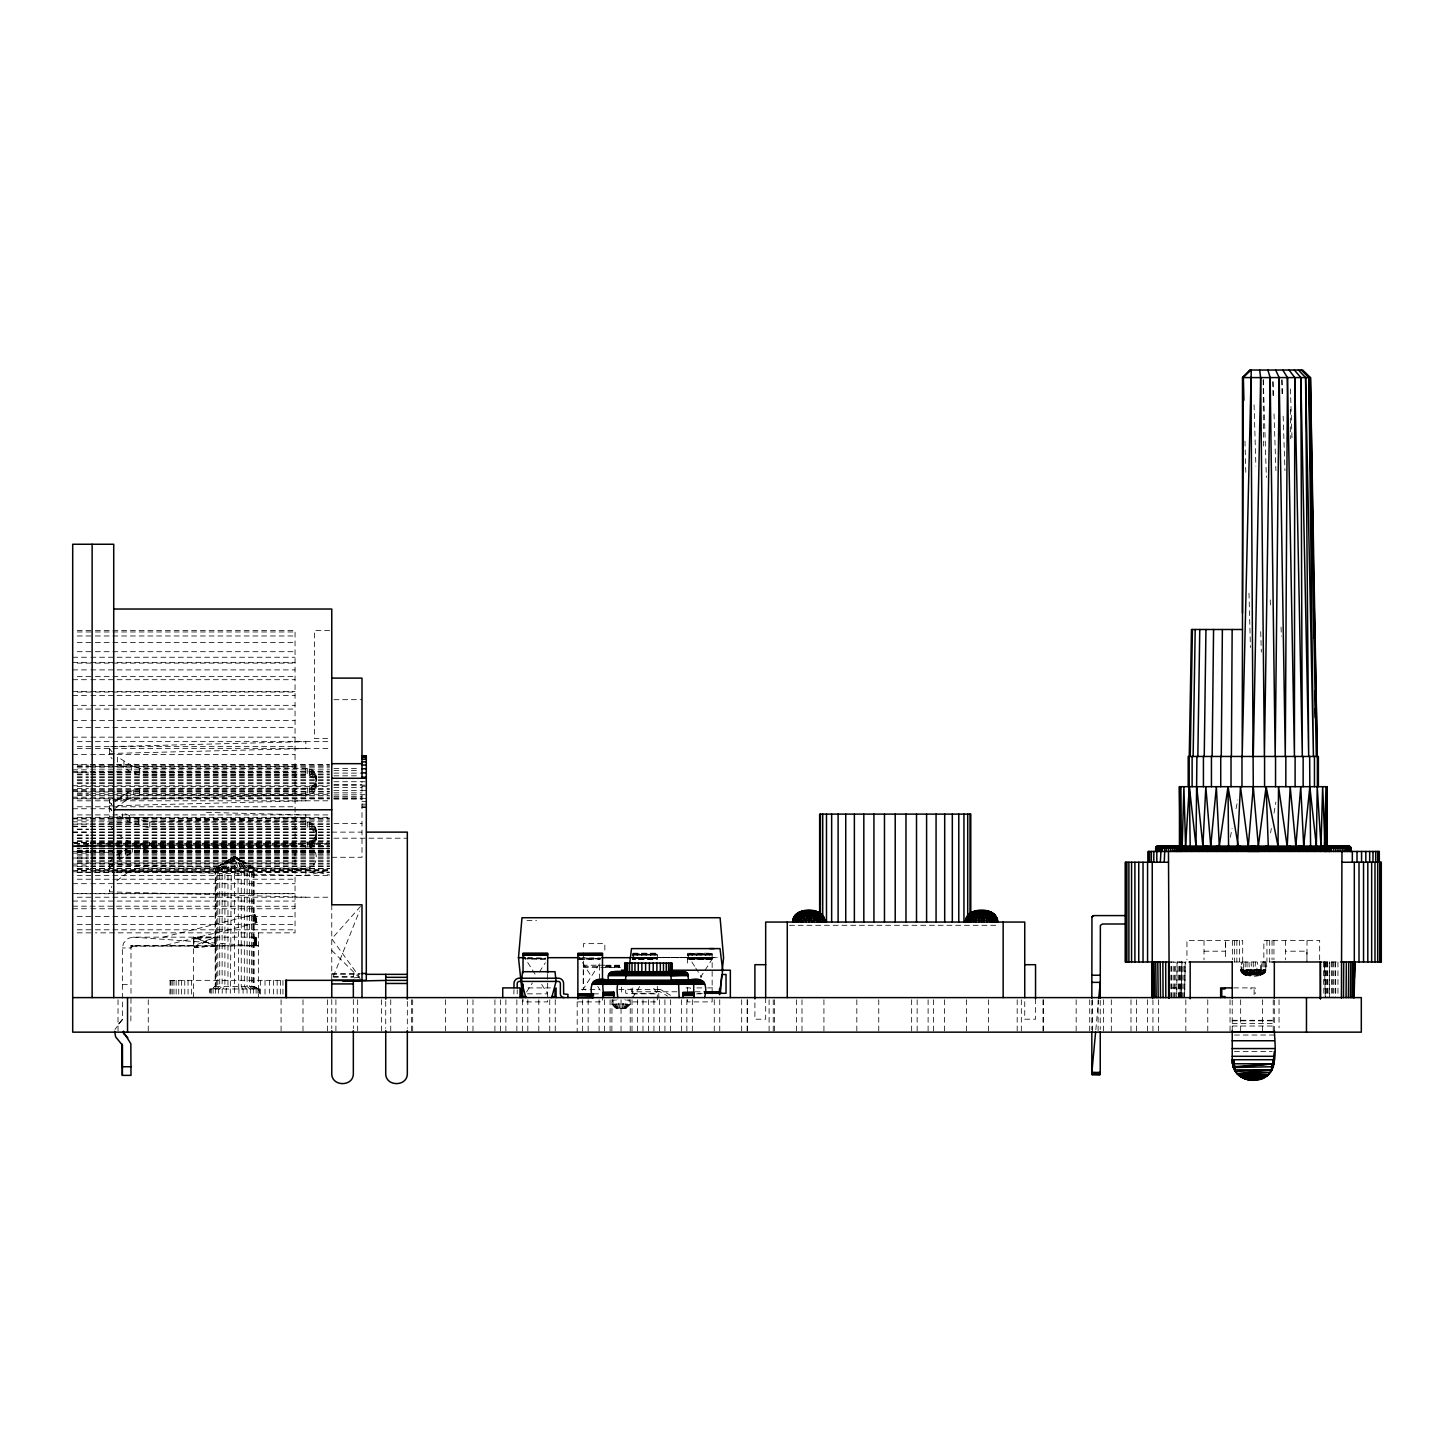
<?xml version="1.0" encoding="UTF-8"?>
<svg xmlns="http://www.w3.org/2000/svg" width="1454" height="1454" viewBox="0 0 1454 1454"><rect width="100%" height="100%" fill="white"/><g stroke="black" fill="none" stroke-linecap="round" stroke-linejoin="round"><path stroke-width="0.75" stroke-dasharray="5 3.75" d="M613.097 999.77L613.097 1004.078L616.841 1008.404M1170.852 997.608L1170.961 961.985M1171.433 997.608L1171.542 961.985M130.987 993.3L130.987 945.791L193.6 945.791L193.6 937.158L215.61 937.158L215.61 945.791L194.382 947.626L193.6 937.158L215.61 945.791L215.392 937.158L193.636 939.03L193.6 997.608M1173.014 997.608L1173.233 961.985M1174.16 997.608L1174.378 961.985M1265.871 961.985C1271.269 977.561 1250.949 978.905 1241.952 973.017L1241.462 961.985M1307.037 940.393L1306.928 961.985L1306.928 951.189L1285.445 951.189M1265.671 961.985L1264.962 972.235C1257.801 976.797 1246.841 975.398 1240.88 969.545L1241.607 972.235L1246.205 974.943L1241.425 972.235C1252.312 979.142 1239.989 973.889 1240.698 969.545L1265.871 969.545L1264.435 973.017L1260.364 974.943L1261.4 974.852L1264.435 972.235L1261.363 969.545L1247.059 974.852L1259.582 969.545L1263.926 973.017L1260.473 974.943L1265.144 972.235L1241.425 972.235L1240.698 961.985M1175.05 997.608L1175.359 961.985M1177.031 961.985L1176.722 997.608L1177.286 961.985M1179.03 997.608L1179.43 961.985M1178.467 997.608L1178.958 961.985M1181.03 997.608L1181.52 961.985M1179.757 997.608L1180.303 961.985M1180.703 997.608L1181.302 961.985M1182.665 997.608L1183.192 961.985M1183.847 997.608L1184.447 961.985M1181.902 961.985L1181.284 997.608L1182.102 961.985M1185.192 961.985L1184.592 997.608L1185.446 961.985M254.05 945.791L255.122 937.158L255.431 945.791L255.704 937.158L256.177 945.791L256.195 937.158L256.177 945.791L255.431 937.158L254.777 945.791L254.777 937.158L255.431 945.791L256.068 937.158L255.904 945.791L256.195 937.158L133.15 937.158L128.243 938.339L123.535 943.064L122.354 947.953L122.354 1019.199L114.975 1029.505M215.61 937.158L215.392 945.791L194.382 947.626L194.236 945.791L214.465 937.212L215.61 945.791M133.15 937.158L254.414 945.791L254.05 937.158L255.122 945.791L255.431 937.158M254.777 945.791L255.122 937.158M1245.187 961.985L1245.187 969.545L1242.134 972.235C1246.369 978.796 1248.186 970.091 1255.474 969.545L1262.508 973.671L1260.036 974.943L1263.78 973.671L1265.671 969.545C1259.582 975.616 1248.132 976.906 1241.207 971.399L1240.88 969.545M130.86 1020.89L130.987 997.608M1095.825 1029.777L1098.552 1000.425M122.554 818.856L122.554 812.786L138.421 819.238L149.817 822.019L305.849 822.019C319.644 821.074 319.644 843.156 305.849 842.229L305.849 848.3C319.644 849.227 319.644 827.144 305.849 828.089L149.817 828.089L129.697 822.255L116.211 814.713M114.939 808.515L127.17 799.446L139.729 795.065L305.849 795.065C319.607 796.101 319.607 774.237 305.849 775.273L139.729 775.273L131.351 772.238L117.538 763.895L117.538 757.007L131.351 765.367L139.729 768.384L305.849 768.384C319.607 767.348 319.607 789.213 305.849 788.177L139.729 788.177L127.17 792.557L114.939 801.627M1260.036 974.943C1262.526 973.126 1252.839 970.872 1251.094 969.545L1244.061 973.671L1246.532 974.943M1270.578 832.869L1271.341 828.471M1273.995 813.077L1275.885 802.081M621.894 1008.404L622.639 999.77M1262.926 961.985L1262.926 969.545C1256.747 972.199 1247.387 978.506 1241.607 972.235L1243.643 969.545L1243.643 961.985M1230.32 837.268L1232.083 828.471M1236.045 808.678L1237.808 799.882M122.118 1020.181L122.354 1019.199M258.358 988.974L254.05 986.375L254.05 868.074L234.621 856.406L231.241 868.074L230.495 988.974M1243.552 974.216L1244.188 972.235L1248.986 969.545C1258.001 975.579 1268.76 977.561 1265.107 961.985M622.712 1008.404L624.184 999.77M1241.607 972.235L1242.388 961.985M333.166 976.888L353.34 976.943L331.766 976.943L333.166 976.888L359.483 911.04M305.849 897.227L109.395 891.829L111.776 886.449M513.88 994.1L513.971 989.629M623.475 1008.404L625.638 1004.078L625.638 999.77M133.15 945.791L130.987 947.953L122.354 947.953M121.936 1020.472L117.774 1024.67M257.994 988.974L253.741 986.375L253.741 868.074L234.621 856.406L227.969 868.074L227.969 986.375L226.497 988.974M526.548 991.991L532.4 982.868M539.434 971.926L545.305 962.802M582.545 990.174L600.138 962.802M624.166 1008.404L626.947 1004.078L626.947 999.77M639.724 986.521L632.708 997.48L632.708 986.303M700.428 977.397L703.936 971.926M705.117 970.091L712.151 959.149L687.542 958.804L712.151 958.495L687.542 958.222L712.151 957.968L687.542 957.786L717.858 957.604M624.766 1008.404L628.073 1004.078L628.073 999.77M256.922 988.974L252.869 986.375L252.869 868.074L234.621 856.406L224.897 868.074L224.897 986.375L222.735 988.974M625.256 1008.404L628.982 1004.078L628.982 999.77M113.866 857.369L109.395 862.44L109.395 870.528L305.849 875.581L329.604 870.019M109.395 868.511L113.866 863.44M360.537 906.405L331.766 938.775L359.52 976.943M625.602 1008.404L629.673 1004.078L629.673 999.77M625.892 1008.404L630.218 1004.078L611.861 1004.078L616.187 1008.404L625.892 1008.404L630.073 1004.078M255.177 988.974L251.433 986.375L251.433 868.074L234.621 856.406L222.117 868.074L222.117 986.375L219.354 988.974M1244.061 973.671L1247.059 974.943L1244.606 973.017L1243.643 969.545C1246.678 973.998 1273.231 978.36 1257.583 969.545L1249.404 973.017L1242.388 969.545L1244.061 973.671L1250.822 974.943L1258.946 973.017L1265.107 969.545L1265.598 970.49C1259.055 976.361 1247.496 976.361 1240.971 970.49L1241.462 969.545C1250.276 976.506 1264.598 978.324 1259.582 961.985M1264.18 961.985L1264.18 969.545L1265.362 971.399L1264.435 972.235L1257.801 974.616L1245.187 969.545L1246.005 973.017L1248.659 974.943M116.756 880.833L127.552 872.636L139.729 868.074L305.849 868.074C319.753 868.692 319.753 845.883 305.849 846.482L139.729 846.482L125.044 839.74L116.538 833.015M116.502 855.17L132.314 846.264L149.817 842.229L149.817 848.3L132.314 852.335L116.502 861.241M252.796 988.974L249.488 986.375L249.488 868.074L234.621 856.406L219.736 868.074L219.736 986.375L216.428 988.974M249.87 988.974L247.107 986.375L247.107 868.074L234.621 856.406L217.791 868.074L217.791 986.375L214.047 988.974M246.489 988.974L244.327 986.375L244.327 868.074L234.621 856.406L216.355 868.074L216.355 986.375L212.302 988.974M242.727 988.974L241.255 986.375L241.255 868.074L234.621 856.406L215.483 868.074L215.483 986.375L211.23 988.974L211.284 993.3M238.729 988.974L237.983 868.074L234.621 856.406L215.174 868.074L215.174 986.375L210.866 988.974M194.382 947.626L214.465 937.212L215.392 945.791L193.6 937.158M1254.529 974.943L1255.474 961.985M581.309 989.647L585.326 989.211L585.326 991.374M116.593 872.564L127.552 872.636L133.459 869.91M1248.986 961.985L1249.404 973.017L1246.242 974.852L1247.768 974.943M1257.801 974.616L1261.436 973.671L1262.926 969.545L1264.962 972.235M1249.404 973.017L1256.365 974.616L1257.583 961.985M163.375 937.158L253.796 914.675L255.886 923.054L254.123 914.602L255.177 923.235L253.087 914.857L255.177 914.348L257.267 922.727L163.375 945.791M1257.892 974.943L1262.508 973.671L1264.18 969.545L1250.495 974.852L1243.261 973.671M354.249 977.851L358.738 977.361M1263.944 973.671L1242.643 973.017L1246.987 969.545L1260.309 974.852L1258.782 974.943M193.636 939.03L197.453 938.684M1259.509 974.943L1261.836 974.216L1253.275 969.545L1244.715 974.216L1247.059 974.852M1255.747 974.943L1257.346 974.852M1256.874 974.943C1263.253 975.107 1261.054 965.492 1261.363 961.985M305.849 817.348L109.395 822.746L109.395 824.909L112.794 829.125M109.395 753.499L305.849 748.537L305.849 741.649L109.395 746.611L109.395 755.48L112.067 758.697M305.849 821.801L109.395 816.839L109.395 799.791L305.849 794.738M635.053 958.858L632.708 955.169L657.317 954.824L632.708 954.496L657.317 954.169L634.944 953.715M694.558 966.219L687.542 955.169L712.151 954.824L687.542 954.496L712.151 954.169L687.542 953.66L712.151 953.66M577.874 959.495L600.248 958.804M712.151 959.149L687.542 959.495L712.151 959.495M523.04 958.804L545.414 958.531L523.04 957.786M577.874 958.804L600.248 958.531L577.874 957.786M331.766 973.598L360.338 973.526M77.207 846.083L88.476 845.974M90.73 845.955L329.513 843.665L90.73 843.647M88.476 848.373L77.207 848.5L88.476 848.5M90.73 848.354L329.513 846.41L90.73 846.392M77.207 872.218L93.02 872.127M95.273 872.109L329.513 870.673L90.73 870.655L329.513 872.218L127.552 872.636M77.207 852.171L88.476 852.153M90.73 852.135L329.513 851.444L90.73 851.372M131.878 946.209L258.358 945.791L130.987 945.791L131.405 946.681M77.244 630.6L93.129 630.6M95.382 630.6L295.053 630.6L295.053 932.85L95.346 932.85M329.604 630.6L314.482 630.6L314.482 738.541L329.604 738.541M77.244 631.963L93.129 631.963M95.382 631.963L295.053 631.963M77.244 635.98L93.129 635.98M95.382 635.98L295.053 635.98M77.244 642.595L93.129 642.595M95.382 642.595L295.053 642.595M77.244 651.701L93.129 651.701M95.382 651.701L295.053 651.701M72.7 657.244L88.585 657.244M90.857 657.244L295.053 657.244M72.7 662.352L88.585 662.352M90.857 662.352L295.053 662.352M77.244 663.115L93.129 663.115M95.382 663.115L295.053 663.115M72.7 669.894L88.585 669.894M90.857 669.894L295.053 669.894M77.244 676.637L93.129 676.637M95.382 676.637L295.053 676.637M72.7 679.709L88.585 679.709M90.857 679.709L295.053 679.709M72.7 691.613L88.585 691.613M90.857 691.613L295.053 691.613M77.244 692.049L93.129 692.049M95.382 692.049L295.053 692.049M72.7 695.375L88.585 695.375M90.857 695.375L295.053 695.375M333.911 699.683L361.991 699.683M72.7 705.335L88.585 705.335M90.857 705.335L295.053 705.335M77.244 709.061L93.129 709.061M95.382 709.061L295.053 709.061M72.7 720.621L88.585 720.621M90.857 720.621L295.053 720.621M77.244 727.363L93.129 727.363M95.382 727.363L295.053 727.363M72.7 737.16L88.585 737.16M90.857 737.16L295.053 737.16M77.226 741.649L93.074 741.649M95.328 741.649L329.604 741.649M77.244 746.647L93.129 746.647M95.382 746.647L295.053 746.647M77.226 748.537L93.074 748.537M95.328 748.537L329.604 748.537M72.7 754.59L88.585 754.59M90.857 754.59L295.053 754.59M72.7 764.568L329.495 764.568M77.207 765.167L88.476 765.167M90.73 765.167L329.513 765.167M77.207 766.276L88.476 766.276M90.73 766.276L329.513 766.276M77.244 766.531L93.129 766.531M95.382 766.531L295.053 766.531M77.207 767.839L88.476 767.839M90.73 767.839L329.513 767.839M333.911 768.494L359.829 768.494M72.7 769.838L88.476 769.838M90.73 769.838L329.513 769.838M333.911 770.62L359.829 770.62M72.7 771.456L329.495 771.456M77.207 772.201L88.476 772.201M90.73 772.201L329.513 772.201M72.7 772.583L88.585 772.583M90.857 772.583L295.053 772.583M333.911 773.092L361.991 773.092M77.207 774.019L88.476 774.019M90.73 774.019L329.513 774.019M77.207 774.837L88.476 774.837M90.73 774.837L329.513 774.837M333.911 775.818L359.829 775.818M77.207 776.818L88.476 776.818M90.73 776.818L329.513 776.818M77.207 777.69L88.476 777.69M90.73 777.69L329.513 777.69M77.207 779.762L88.476 779.762M90.73 779.762L329.513 779.762M77.207 780.671L88.476 780.671M90.73 780.671L329.513 780.671M333.911 781.725L366.299 781.725M77.207 782.779L88.476 782.779M90.73 782.779L329.513 782.779M77.207 783.688L88.476 783.688M90.73 783.688L329.513 783.688M333.911 784.724L361.991 784.724M333.911 785.178L366.299 785.178M72.7 785.76L88.476 785.76M90.73 785.76L329.513 785.76M361.991 786.232L366.299 786.232M77.207 786.632L329.513 786.632M333.911 787.632L361.991 787.632M77.207 788.613L88.476 788.613M90.73 788.613L329.513 788.613M72.7 789.431L88.476 789.431M90.73 789.431L329.513 789.431M333.911 790.358L361.991 790.358M361.991 790.594L366.299 790.594M72.7 790.758L88.585 790.758M90.857 790.758L295.053 790.758M72.7 791.267L88.476 791.267M90.73 791.267L329.513 791.267M77.171 791.994L92.783 791.994M95.019 791.994L115.102 791.994M117.338 791.994L329.495 791.994M333.911 792.83L361.991 792.83M77.207 793.611L88.476 793.611M90.73 793.611L329.513 793.611M77.226 794.738L93.074 794.738M95.328 794.738L331.766 794.738M333.911 794.956L366.299 794.684M77.207 795.611L88.476 795.611M90.73 795.611L329.513 795.611M333.911 796.683L361.991 796.683M72.7 797.174L88.476 797.174M90.73 797.174L329.513 797.174M333.911 797.955L361.991 797.955M72.7 798.282L88.476 798.282M90.73 798.282L329.513 798.282M361.991 798.373L366.299 798.373M77.171 798.882L92.783 798.882M95.019 798.882L115.102 798.882M117.338 798.882L329.495 798.882M333.911 798.737L361.991 798.737M333.911 798.991L361.991 798.991M77.226 800.809L93.074 800.809M95.328 800.809L331.766 800.809M361.991 801.572L366.299 801.572M361.991 804.153L366.299 804.153M361.991 806.061L366.299 806.061M77.244 806.788L93.129 806.788M95.382 806.788L295.053 806.788M361.991 807.243L366.299 807.243M361.991 807.624L366.299 807.624M72.7 808.751L88.585 808.751M90.857 808.751L111.267 808.751M77.226 814.912L93.074 814.912M95.328 814.912L331.766 814.912M77.226 817.348L93.074 817.348M95.328 817.348L329.604 817.348M72.7 818.111L329.495 818.111M72.7 818.875L88.476 818.875M90.73 818.875L329.513 818.875M77.207 820.111L88.476 820.111M90.73 820.111L329.513 820.111M72.7 821.819L329.604 821.801M333.911 823.546L361.991 823.546M77.207 823.927L88.476 823.927M90.73 823.927L329.513 823.927M72.7 824.182L329.495 824.182M72.7 826.199L329.513 826.363M72.7 826.672L88.476 826.672M90.73 826.672L329.513 826.672M77.207 829.089L88.476 829.089M90.73 829.089L329.513 829.089M77.207 829.416L88.476 829.416M90.73 829.416L329.513 829.416M72.7 831.979L88.476 831.979M90.73 831.979L329.513 831.979M331.766 832.124L361.991 832.124M72.7 832.324L88.476 832.324M90.73 832.324L329.513 832.324M77.207 834.978L88.476 834.978M90.73 834.978L329.513 834.978M77.207 835.323L88.476 835.323M90.73 835.323L329.513 835.323M77.207 837.977L88.476 837.977M90.73 837.977L329.513 837.977M333.911 838.195L407.32 838.195M77.207 838.322L88.476 838.322M90.73 838.322L329.513 838.322M77.207 840.903L88.476 840.903M90.73 840.903L329.513 840.903M77.207 841.23L88.476 841.23M90.73 841.23L329.513 841.23M72.7 842.32L329.495 842.32M72.7 842.738L88.585 842.738M90.857 842.738L295.053 842.738M88.476 843.647L72.7 843.647L88.476 843.793M77.244 845.265L93.129 845.265M95.382 845.265L295.053 845.265M72.7 845.828L88.476 845.828M90.73 845.828L329.513 845.828M72.7 846.392L88.476 846.192L72.7 846.192M77.207 848.064L88.476 848.064M90.73 848.064L329.513 848.064M90.73 846.355L329.513 848.663L90.73 848.645L329.513 848.5M77.207 850.19L88.476 850.19M90.73 850.19L329.513 850.19M77.207 850.517L88.476 850.517M90.73 850.517L329.513 850.517M72.7 851.444L88.476 851.372M116.865 852.298L329.495 852.189L90.73 851.499M72.7 853.153L88.476 853.153M90.73 853.153L329.513 853.153M77.207 854.28L88.476 854.28M90.73 854.28L329.513 854.28M77.207 855.897L88.476 855.897M90.73 855.897L329.513 855.897M77.207 857.278L88.476 857.278M90.73 857.278L329.513 857.278M331.766 857.278L361.991 857.278L361.991 781.725M72.7 858.042L88.585 858.042M90.857 858.042L295.053 858.042M77.207 858.678L88.476 858.678M90.73 858.678L329.513 858.678M77.207 860.277L88.476 860.277M90.73 860.277L329.513 860.277M77.207 861.422L88.476 861.422M90.73 861.422L329.513 861.422M77.244 862.967L93.129 862.967M95.382 862.967L295.053 862.967M77.207 863.185L88.476 863.185M90.73 863.185L329.513 863.185M72.7 864.058L88.476 864.058M90.73 864.058L329.513 864.058M72.7 865.93L88.476 865.93M90.73 865.93L329.513 865.93M77.207 866.511L88.476 866.511M90.73 866.511L329.513 866.511M77.207 868.383L88.476 868.383M90.73 868.383L329.513 868.383M77.207 868.747L88.476 868.747M90.73 868.747L329.513 868.747M77.226 869.51L93.074 869.51M95.328 869.51L329.604 869.51M72.7 870.51L88.476 870.655L77.207 870.546M72.7 871.782L88.585 871.782M90.857 871.782L295.053 871.782M77.226 875.581L93.074 875.581M95.328 875.581L329.604 875.581M77.244 879.216L93.129 879.216M95.382 879.216L295.053 879.216M72.7 883.687L88.585 883.687M90.857 883.687L295.053 883.687M72.7 893.501L88.585 893.501M90.857 893.501L295.053 893.501M77.244 893.737L93.129 893.737M95.382 893.737L295.053 893.737M77.226 897.227L93.074 897.227M95.328 897.227L329.604 897.227M72.7 901.062L88.585 901.062M90.857 901.062L295.053 901.062M72.7 906.187L295.053 906.26M72.7 908.768L88.585 908.768M90.857 908.768L295.053 908.768M77.244 916.547L93.129 916.547M95.382 916.547L295.053 916.547M526.948 920.473L536.544 920.473M77.244 924.435L93.129 924.435M95.382 924.435L295.053 924.435M789.431 925.289L998.843 925.289M77.244 929.797L93.129 929.797M95.382 929.797L295.053 929.797M77.226 932.85L93.074 932.85M1204.021 951.189L1225.686 951.189L1225.613 940.393L1225.613 959.822M632.708 953.66L657.317 953.66M632.708 954.496L657.317 954.496M687.542 954.496L712.151 954.496M632.708 955.169L657.317 955.169M687.542 955.169L712.151 955.169M632.708 957.968L657.317 957.968L632.708 958.222L657.317 958.495L632.708 959.495L657.317 959.495L657.317 953.206L632.708 953.206L632.708 959.495L657.317 958.804L632.708 958.495L657.317 957.641L632.708 957.532L712.151 957.532L687.542 957.532M632.708 957.641L716.822 957.677L633.453 957.604M527.511 957.968L545.414 957.968M580.11 957.968L600.248 957.968M687.542 957.968L712.151 957.968M527.511 958.804L545.414 958.804M687.542 958.804L712.151 958.804M545.414 959.495L527.511 958.877M580.11 959.495L600.248 959.495M1168.616 961.985L1186.191 961.985M1234.155 961.985L1272.05 961.985M1322.577 961.985L1340.879 961.985M604.846 965.22L583.272 965.22L583.272 989.52L599.448 989.52M605.936 965.256L621.04 965.22M605.936 965.783L621.04 965.547M605.936 966.074L621.04 966.074M583.472 966.31L600.575 966.31M605.936 966.419L621.04 966.419M605.936 966.783L621.04 966.783M605.936 967.183L618.877 967.183M583.272 967.383L620.404 967.383M1240.771 970.49L1265.78 970.49M1241.025 971.399L1265.543 971.399M1241.952 973.017L1264.598 973.017M1243.388 974.216L1263.162 974.216M1244.242 974.616L1262.308 974.616M169.845 980.341L283.13 980.341M583.272 983.576L583.472 952.697M122.354 984.649L130.987 984.649M215.174 986.375L254.05 986.375M528.002 987.902L551.738 987.902M686.015 987.902L690.341 987.902L690.341 988.974M696.811 987.902L705.444 987.902M707.607 987.902L716.24 987.902M1171.542 987.902L1180.175 987.902L1180.175 994.372M1233.61 987.902L1255.202 987.902L1255.202 993.718M618.877 989.52L658.826 989.52L658.826 997.608M676.892 991.773L631.509 991.773L630.981 987.466M695.048 991.773L701.864 991.773M653.791 993.3L625.729 993.3L625.729 987.03M697.956 993.3L702.282 993.3M527.511 993.845L547.649 993.845L540.615 982.795M593.523 993.845L600.248 993.845M632.708 993.845L657.317 993.845L652.628 986.484M696.484 993.845L700.955 993.845M577.874 1001.897L602.483 1001.897L602.483 997.644M1232.229 1020.29L1274.322 1020.29M1232.229 1020.835L1274.322 1020.835M1232.229 1023.416L1274.322 1023.416M1232.229 1026.015L1274.322 1026.015M1234.446 1035.03L1274.322 1035.03M1234.446 1051.424L1272.123 1051.424M90.73 848.518L329.513 848.682M331.766 974.271L359.829 974.325M77.117 846.137L92.565 846.173M94.783 846.173L114.648 846.228M116.865 846.228L132.314 846.264L132.314 852.335M77.207 851.462L88.476 851.481M77.117 852.208L92.565 852.244M94.783 852.244L114.648 852.298M77.08 872.273L92.456 872.382M94.637 872.4L114.393 872.545M90.73 843.811L329.513 846.101M206.504 812.404L305.849 814.912L305.849 828.089M109.395 864.458L305.849 869.51L329.604 875.072M130.987 945.791L132.478 945.9M1249.695 974.943L1247.15 971.399L1246.987 961.985M1250.822 974.943L1249.64 973.671M1252.039 974.943L1251.094 961.985M670.567 995.299L660.389 989.465L656.772 989.211L656.772 991.374L659.571 991.464L667.531 996.045M331.766 950.407L361.991 980.341M612.007 1004.078L616.26 1008.404M616.478 1008.404L612.425 1004.078L612.425 999.77M109.395 801.808L111.794 804.662L109.395 799.791M109.395 807.879L111.794 810.732L109.395 805.861L305.849 800.809L305.849 788.177M109.395 748.592L112.067 751.809M617.314 1008.404L614.006 1004.078L614.006 999.77M617.914 1008.404L615.151 1004.078L615.151 999.77M695.739 968.073L701.591 977.27M577.874 955.169L591.923 977.27M597.794 986.484L600.138 990.156M523.04 955.169L531.237 968.073M532.4 969.909L535.926 975.434M618.622 1008.404L616.46 1004.078L616.46 999.77M619.386 1008.404L617.914 999.77M254.123 914.602L256.522 922.908L255.05 914.366L257.267 922.727M257.14 922.745L254.432 914.53M254.686 914.457L256.522 922.908M620.204 1008.404L619.459 999.77M254.777 937.158L255.122 945.791M1290.425 388.927L1292.024 438.854M1281.955 379.857L1282.483 395.742M1283.155 416.153L1284.954 470.605M1273.45 395.742L1272.922 379.857L1272.959 395.742M1274.031 413.899L1275.903 470.605M1281.047 627.147L1281.337 636.234M1263.29 379.857L1266.361 477.421M1270.233 599.92L1270.451 606.736M1254.075 404.812L1255.874 466.08M1260.727 631.69L1261.327 652.101M1244.987 441.107L1245.878 475.149M1248.986 593.123L1250.422 647.575M1324.667 961.985L1325.266 997.608L1324.449 961.985M1325.266 961.985L1325.848 997.608M1326.266 961.985L1326.793 997.608M1323.358 961.985L1323.903 997.608M1327.611 961.985L1328.084 997.608M1325.048 961.985L1325.521 997.608M1329.283 961.985L1329.683 997.608L1329.538 961.985M1327.12 961.985L1327.52 997.608M1290.425 409.356L1290.752 438.854M1331.21 961.985L1331.519 997.608M1281.901 379.857L1282.046 395.742M1333.336 961.985L1333.554 997.608M1332.191 961.985L1332.409 997.608M1335.608 961.985L1335.717 997.608M1335.026 961.985L1335.135 997.608M1263.217 379.857L1263.435 447.923M1337.953 961.985L1337.953 997.608M1319.669 959.822L1319.669 940.393L1263.853 940.393L1263.853 961.985M1285.445 940.393L1285.445 959.822M1279.047 999.77L1279.047 1027.833M1274.322 1000.098L1274.322 1029.668M1273.94 940.393L1273.94 959.822M1273.231 999.77L1273.231 1032.158M1272.05 940.393L1272.05 959.822M1269.687 940.393L1269.687 961.985M1266.943 940.393L1266.943 961.985M1262.599 999.77L1262.599 1032.158M1254.111 994.645L1254.111 988.974L1250.876 988.974L1250.876 987.902M1253.275 961.985L1253.275 974.943M1242.697 961.985L1242.697 940.393L1186.937 940.393L1186.937 959.822M1240.662 999.77L1240.662 1032.158M1239.626 940.393L1239.626 961.985M1236.863 940.393L1236.863 961.985M1234.519 940.393L1234.519 961.985M1232.629 940.393L1232.629 959.822M1232.229 1000.098L1232.229 1031.758M1230.048 999.77L1230.048 1032.158M1207.765 999.77L1207.765 1032.158M1204.021 940.393L1204.021 959.822M1185.828 999.77L1185.828 1032.158M1158.42 999.77L1158.42 1032.158M1152.931 999.77L1152.931 1032.158M1147.46 999.77L1147.46 1032.158M1136.483 999.77L1136.483 1032.158M1130.994 999.77L1130.994 1032.158M1111.31 999.77L1111.31 1032.158M1103.586 999.77L1103.586 1032.158M1100.242 1000.352L1100.242 1029.577M1098.097 999.77L1098.097 1032.158M1092.626 999.77L1092.626 1032.158M1091.827 1000.352L1091.827 1029.777M1089.718 999.77L1089.718 1032.158M1076.16 999.77L1076.16 1032.158M1043.263 999.77L1043.263 1032.158M1043.1 999.77L1043.1 1032.158M1035.539 998.753L1035.539 1019.199L1024.743 1019.199L1024.743 997.608M1021.326 999.77L1021.326 1032.158M1017.182 999.77L1017.182 1032.158M988.429 999.77L988.429 1032.158M966.492 999.77L966.492 1032.158M944.573 999.77L944.573 1032.158M933.595 999.77L933.595 1032.158M928.106 999.77L928.106 1032.158M917.147 999.77L917.147 1032.158M911.658 999.77L911.658 1032.158M878.761 999.77L878.761 1032.158M856.824 999.77L856.824 1032.158M823.927 999.77L823.927 1032.158M801.99 999.77L801.99 1032.158M796.519 999.77L796.519 1032.158M774.582 999.77L774.582 1032.158M773.237 999.77L773.237 1032.158M769.093 999.77L769.093 1032.158M765.676 997.608L765.676 1019.199L754.899 1019.199L754.899 998.753M747.338 999.77L747.338 1032.158M747.156 999.77L747.156 1032.158M741.685 999.77L741.685 1032.158M719.748 999.77L719.748 1032.158M714.259 999.77L714.259 1032.158M712.151 993.845L712.151 953.206L687.542 953.315L687.542 966.201M712.151 997.644L712.151 1001.897L687.542 1001.897L687.542 999.407M692.322 999.77L692.322 1032.158M687.542 987.393L687.542 993.845M686.851 999.77L686.851 1032.158M681.363 999.77L681.363 1032.158M670.385 999.77L670.385 1032.158M664.914 999.77L664.914 1032.158M659.425 999.77L659.425 1032.158M657.317 986.194L657.317 1001.897L632.708 1001.897L632.708 999.407M653.937 999.77L653.937 1032.158M648.466 999.77L648.466 1032.158M642.977 999.77L642.977 1032.158M637.488 999.77L637.488 1032.158M632.017 999.77L632.017 1032.158M630.218 999.77L630.218 1032.158M621.403 987.066L621.403 993.391M621.04 999.77L621.04 1032.158M612.007 999.77L611.861 1032.158M610.08 999.77L610.08 1032.158M604.846 950.116L604.846 943.646L583.472 943.646L583.472 950.443M604.591 999.77L604.591 1032.158M599.448 965.22L599.448 978.56M599.103 999.77L599.103 1032.158M588.143 999.77L588.143 1032.158M582.654 999.77L582.654 1032.158M577.183 1001.933L577.183 1032.158M555.246 999.77L555.246 1032.158M549.757 999.77L549.757 1032.158M547.649 974.344L547.649 1001.897L523.04 1001.897L523.04 999.407M538.798 999.77L538.798 1032.158M527.82 999.77L527.82 1032.158M522.349 999.77L522.349 1032.158M517.206 989.738L517.206 993.827M516.861 999.77L516.861 1032.158M505.883 999.77L505.883 1032.158M500.412 999.77L500.412 1032.158M494.923 999.77L494.923 1032.158M472.986 999.77L472.986 1032.158M467.516 999.77L467.516 1032.158M445.578 999.77L445.578 1032.158M412.682 999.77L412.682 1032.158M411.627 999.77L411.627 1032.158M407.32 1001.406L407.32 1028.323M390.744 999.77L390.744 1032.158M385.728 1001.406L385.728 1028.323M381.421 999.77L381.421 1032.158M357.666 999.77L357.666 1032.158M353.34 973.598L353.34 977.052M353.34 999.552L353.34 1028.541M335.91 999.77L335.91 1032.158M331.766 904.788L331.766 980.341M331.766 999.552L331.766 1028.541M327.441 999.77L327.441 1032.158M316.481 776.563L316.481 786.887M316.481 830.361L316.481 839.939M315.991 774.891L315.991 788.559M315.991 828.671L315.991 834.741M315.991 835.577L315.991 841.648M315.209 773.328L315.209 780.216M315.209 783.233L315.209 790.122M315.209 827.072L315.209 833.142M315.209 837.177L315.209 843.247M314.119 771.929L314.119 778.799M314.119 784.651L314.119 791.539M314.119 825.618L314.119 831.688M314.119 838.613L314.119 844.683M312.792 770.693L312.792 777.581M312.792 785.869L312.792 792.757M312.792 824.382L312.792 830.452M312.792 839.867L312.792 845.937M311.247 769.711L311.247 776.6M311.247 786.85L311.247 793.739M311.247 823.364L311.247 829.434M311.247 840.866L311.247 846.937M309.538 768.984L309.538 775.873M309.538 787.577L309.538 794.466M309.538 822.619L309.538 828.689M309.538 841.612L309.538 847.682M307.721 768.53L307.721 775.418M307.721 788.032L307.721 794.92M307.721 822.164L307.721 828.235M307.721 842.066L307.721 848.136M305.849 768.384L305.849 775.273M305.849 869.51L305.849 875.581M302.995 999.77L302.995 1032.158M282.948 980.341L282.948 997.608M281.076 999.77L281.076 1032.158M280.368 980.341L280.368 997.608M277.169 980.341L277.169 997.608M273.479 980.341L273.479 997.608M269.372 980.341L269.372 993.3M265.01 980.341L265.01 997.608M260.52 980.341L260.52 997.608M259.43 993.3L259.43 988.974L209.794 988.974L209.794 993.3M259.066 988.974L259.066 993.3M258.358 932.85L258.358 997.608M257.94 988.974L257.94 993.3M256.068 937.158L256.068 945.791M256.104 988.974L256.104 993.3M253.632 988.974L253.632 993.3M250.579 988.974L250.579 993.3M247.035 988.974L247.035 993.3M243.109 988.974L243.109 993.3M238.929 988.974L238.929 993.3M234.621 856.406L234.621 993.3M230.295 988.974L230.295 993.3M226.115 988.974L226.115 993.3M222.208 988.974L222.208 993.3M218.645 988.974L218.645 993.3M215.592 988.974L215.592 993.3M213.12 988.974L213.12 993.3M210.158 988.974L210.158 993.3M191.437 980.341L191.437 997.608M188.057 980.341L188.057 997.608M184.767 980.341L184.767 997.608M181.641 980.341L181.641 997.608M178.751 980.341L178.751 997.608M176.17 980.341L176.17 997.608M173.971 980.341L173.971 997.608M172.208 980.341L172.208 997.608M170.9 980.341L170.9 997.608M170.118 980.341L169.845 997.608M149.817 822.019L149.817 828.089M148.253 999.77L148.253 1032.158M140.438 843.883L140.438 849.954M139.729 768.384L139.729 775.273M139.729 788.177L139.729 795.065M138.421 819.238L138.421 825.309M133.695 789.776L133.695 796.665M131.351 765.367L131.351 772.238M129.697 816.185L129.697 822.255M127.17 792.557L127.17 799.446M125.262 849.3L125.262 855.37M123.917 761.532L123.917 768.421M120.918 796.465L120.918 803.353M119.137 852.989L119.137 859.06M118.028 999.77L118.028 1032.158M109.395 889.666L109.395 891.829M88.476 843.902L77.207 843.902L88.476 844.047M329.513 843.902L90.73 843.902L329.513 844.047"/><path stroke-width="1.5" d="M592.323 997.608C588.688 983.867 593.45 975.979 608.517 980.341L688.396 980.341C703.463 975.943 708.171 983.885 704.59 997.608M617.786 997.608C617.096 991.955 614.842 977.742 625.42 980.341L626.311 972.29L632.017 971.708L632.017 963.075M1232.574 1059.911C1231.029 1072.307 1243.661 1081.631 1255.202 1080.177C1280.029 1079.013 1275.031 1046.825 1274.322 1030.523M1289.098 370.043L1294.751 377.586L1294.424 756.462L1287.462 377.586L1282.791 370.043M1242.479 629.491L1242.17 756.462L1251.258 370.043L1242.479 377.586L1242.479 629.491L1191.48 629.491L1189.263 756.462M1273.032 1067.49L1274.322 1051.424M613.915 992.21L603.119 992.246L603.119 997.608C605.028 993.627 598.684 978.342 608.517 980.341C605.427 968.855 619.331 971.545 626.292 971.763M1242.479 613.061L1243.315 377.586L1250.04 370.043L1302.675 370.043L1310.472 377.586L1317.288 756.462L1315.125 649.847M1231.393 756.462L1232.156 629.491M1247.877 851.462L1253.275 786.687L1250.949 377.586M1287.462 377.586L1285.281 756.462L1279.193 377.586L1275.649 370.043M1343.496 997.608L1343.714 961.985M1175.723 851.372L1178.885 849.536L1180.139 846.064L1180.575 786.687L1181.484 848.754L1325.067 848.754L1322.667 786.687L1320.995 846.064L1322.159 849.536L1325.085 851.372M1354.419 968.673L1354.528 961.985L1354.165 997.608L1354.783 961.985L1354.401 977.579M1221.269 756.462L1222.378 629.491M1279.811 851.462L1278.011 846.064L1278.539 786.687L1287.39 847.9L1289.734 851.462M1346.059 997.608L1346.368 961.985M1212.145 756.462L1213.563 629.491M1279.193 377.586L1275.176 756.462L1270.16 377.586L1267.87 370.043M1348.367 997.608L1348.767 961.985M1191.826 851.462L1194.516 850.19L1196.006 846.064L1196.915 756.462M1326.43 846.064L1327.12 786.687L1179.448 786.687L1179.448 846.064L1178.194 849.536L1175.904 851.135L1329.937 851.135L1327.139 848.754L1326.43 846.064L1325.993 786.687L1324.376 846.064M1204.239 756.462L1205.948 629.491M1320.977 851.462L1317.451 849.536L1316.361 846.064L1317.215 786.687L1320.995 846.064M1350.366 997.608L1350.839 961.985M1354.237 984.249L1353.91 997.608L1354.401 961.985M806.043 922.054L807.915 911.258M978.76 922.054L980.632 911.258M1193.134 756.462L1195.206 629.491M1197.842 756.462L1199.768 629.491M1270.16 377.586L1264.398 756.462L1260.654 377.586L1259.655 370.043M1352.002 997.608L1352.529 961.985M1353.183 997.608L1353.765 961.985M1190.244 756.462L1192.425 629.491M1237.154 851.462L1240.462 786.687L1248.241 846.064M1353.91 997.608L1354.147 984.249M1253.275 756.462L1260.654 377.586M1233.519 1060.148L1233.537 1067.49L1273.995 1063.783L1273.649 1058.076L1273.341 1066.727L1233.537 1067.49L1233.519 1060.148L1233.228 1066.745L1273.995 1063.783L1274.122 1055.295L1274.322 1059.712L1232.229 1059.712L1232.229 1030.523M1233.537 1067.49L1233.701 1060.766M1182.193 846.064L1183.901 786.687L1185.555 846.064L1184.41 849.536L1181.466 851.372M1226.758 851.462L1228.557 846.064L1228.03 786.687L1238.263 846.064M803.317 922.054L804.644 913.784L807.006 911.258M976.034 922.054L976.888 915.111L979.723 911.258M1271.487 1070.798L1271.632 1067.036M1216.834 851.462L1218.434 850.19L1219.306 846.064L1216.362 786.687L1210.655 846.991L1209.601 850.19L1207.583 851.462M800.772 922.054L802.699 913.784L806.17 911.258M973.471 922.054L975.398 913.784L978.869 911.258M1273.341 1066.727L1273.05 1060.148C1277.194 1080.831 1242.588 1087.283 1234.482 1069.835L1234.7 1065.473M1199.205 851.462L1201.567 850.19L1202.84 846.991L1205.82 786.687L1210.709 846.064M1287.244 846.064L1290.189 786.687L1295.914 846.991L1296.968 850.19L1298.967 851.462M798.446 922.054L800.936 913.784L805.389 911.258M971.163 922.054L972.781 915.111L978.106 911.258M1232.81 1059.966L1232.574 1063.783L1273.995 1063.783L1273.995 1056.04L1274.322 1059.712M1185.555 846.064L1189.336 786.687L1196.006 846.064M796.465 922.054L799.409 913.784L804.734 911.258M969.164 922.054L972.126 913.784L977.433 911.258M1185.592 851.462L1188.554 850.19L1190.19 846.064L1189.336 786.687M794.847 922.054L798.173 913.784L804.189 911.258M967.546 922.054C967.419 916.838 971.363 911.276 976.888 911.258M793.648 922.054C793.52 916.529 798.119 911.204 803.789 911.258M966.347 922.054C966.238 916.529 970.818 911.204 976.488 911.258M1295.859 846.064L1300.748 786.687L1303.729 846.991L1304.983 850.19L1307.364 851.462M792.921 922.054C793.575 906.078 824.345 906.151 825.054 922.054M965.62 922.054C966.274 906.06 997.044 906.151 997.753 922.054M1350.893 851.462L1350.621 847.137L1348.749 846.064L1157.82 846.064L1155.948 847.137L1155.857 851.462M1324.994 851.462L1324.994 848.227L1327.32 846.064L1325.285 847.137L1325.194 851.462M123.317 1031.74L130.842 1043.718L130.987 1075.378L122.336 1075.378L122.318 1045.062L115.629 1036.866L114.648 1031.359M522.695 997.608L518.496 957.677L521.986 917.728L720.093 917.728L723.583 957.677L722.184 970.981M792.666 922.054C792.575 916.274 797.701 911.149 803.462 911.258M965.383 922.054C965.274 916.238 970.454 911.131 976.252 911.258M1100.242 1031.831L1100.242 1074.47L1091.827 1074.179L1100.242 1073.397L1091.827 1072.688L1095.607 1032.031M1098.77 998.153L1100.242 982.359L1091.827 982.359M719.857 993.173L721.729 975.416M1303.675 846.064L1309.836 786.687L1309.654 756.462M629.655 963.711L631.509 948.608L720.021 948.608L722.674 970.2L720.021 991.773L704.136 991.773M1258.691 851.462L1258.328 846.064L1266.107 786.687L1278.011 846.064M1219.306 846.064L1228.03 786.687M1181.375 851.462L1181.084 847.137C1177.213 845.483 1182.429 846.046 1179.83 848.227L1179.83 851.462M1160.347 862.258L1161.201 846.192L1168.616 848.227L1175.559 846.064L1181.375 848.227L1181.284 847.137L1179.249 846.064L1181.575 848.227L1155.657 848.227L1155.657 851.462M1348.749 846.064L1350.893 848.227L1324.994 848.227L1327.32 846.064L1326.502 846.573L1329.628 851.462L1330.537 846.192L1337.953 848.227L1346.786 846.192L1350.711 848.227L1350.711 851.462M1125.269 915.584L1093.99 915.584L1091.954 917.001L1091.827 998.153M1156.439 851.462L1157.638 847.137L1163.218 846.064L1170.87 848.227L1177.449 846.192L1178.54 851.462L1176.94 848.227L1168.616 846.064L1160.292 848.227L1158.693 851.462L1158.911 847.137L1160.347 846.064L1166.362 848.227L1172.56 846.192L1177.94 846.573L1180.793 848.227L1180.793 851.462M1325.775 851.462L1326.975 847.137L1332.555 846.064L1340.206 848.227L1346.786 846.192L1347.876 851.462L1346.277 848.227L1337.953 846.064L1329.628 848.227L1328.029 851.462L1328.247 847.137L1329.683 846.064L1335.699 848.227L1341.897 846.192L1347.276 846.573L1350.112 848.227L1350.112 851.462M551.738 997.608L556.064 981.414L555.028 971.708L522.549 971.708L521.513 981.414L525.839 997.608M617.841 983.904L618.35 982.504L678.564 982.504L679.145 997.608M1157.984 846.064L1155.657 848.227L1157.82 846.064M703.572 981.886L593.341 981.886L592.396 983.904L704.518 983.904L592.469 983.54L618.568 982.177M1179.412 846.064L1176.94 851.462L1175.559 846.064M1348.585 846.064L1350.711 848.227L1350.421 847.137C1347.858 844.083 1349.167 849.427 1346.277 851.462L1344.895 846.064M1327.32 846.064L1325.194 848.227L1328.592 846.064L1333.518 848.227L1341.642 846.064L1347.876 848.227M1278.03 846.991L1278.52 846.064M1341.442 997.989L1341.951 851.462M1180.048 846.991L1180.703 846.064M1091.954 917.001L1092.59 916.093M1316.433 846.991L1317.142 846.064M1327.811 846.064L1325.957 846.573L1325.775 848.227C1325.557 844.447 1329.937 846.81 1331.464 848.227L1331.464 851.462M1195.951 846.991L1196.769 846.064M1181.375 848.227L1179.976 846.192L1175.086 848.227L1166.744 846.064L1166.362 851.462M1348.094 846.064L1349.948 846.573L1350.112 848.227L1349.312 846.192L1344.423 848.227L1336.081 846.064L1335.699 851.462M1242.479 377.586L1250.04 370.043M1092.899 915.875L1093.99 915.584M1255.202 1080.177L1263.817 1077.777M1176.94 848.227L1179.448 846.192L1181.084 847.137L1180.793 848.227L1177.958 846.064L1173.051 848.227L1162.855 846.192L1157.402 848.227L1157.402 851.462M1346.277 848.227L1348.785 846.192L1342.387 848.227L1332.191 846.192L1326.739 848.227L1326.739 851.462M1271.868 1065.473L1272.068 1069.835L1237.227 1073.761L1267.234 1075.687L1260.509 1079.122M1321.068 846.991L1322.504 846.064L1324.449 846.991M1176.886 846.064L1179.158 846.573L1179.83 848.227L1174.378 846.192L1164.181 848.227L1159.274 846.064L1157.166 846.573L1158.693 848.227L1166.744 846.064M1328.029 848.227L1336.081 846.064M1164.927 846.064L1164.254 862.258M1334.263 846.064L1333.518 851.462M1182.102 846.991L1184.065 846.064L1185.483 846.991M1238.245 846.991L1240.48 846.064M1163.218 846.064L1162.146 851.462M1332.555 846.064L1331.464 848.227L1339.825 846.064L1347.658 847.137L1349.167 848.227L1349.167 851.462M1287.281 846.991L1290.116 846.064M1202.84 846.991L1205.929 846.064L1210.655 846.991M1239.335 1075.687L1267.234 1075.687L1249.477 1079.94L1262.581 1078.395M663.478 963.075L663.478 971.708L670.021 971.763L670.312 963.075M1295.914 846.991L1300.639 846.064L1303.729 846.991M1247.623 1079.577L1267.234 1075.687L1240.807 1076.742M1158.474 846.064L1156.621 846.573L1156.439 848.227C1156.221 844.447 1160.601 846.81 1162.146 848.227L1170.488 846.064L1178.54 848.227M1248.241 846.991L1253.275 846.064L1258.328 846.991M1245.787 1079.068L1267.234 1075.687L1242.388 1077.65M1267.234 1075.687L1244.061 1078.432L1248.35 1078.904M1176.995 851.462L1179.594 850.735L1176.759 850.735M1159.274 846.064L1157.784 846.192L1160.292 848.227M1328.592 846.064L1327.12 846.192L1329.628 848.227M1160.347 846.064L1156.712 847.137L1157.402 848.227L1158.056 846.573L1161.673 846.064M1329.683 846.064L1326.048 847.137L1326.739 848.227L1327.393 846.573L1331.01 846.064M1091.827 1072.307L1100.242 1073.052L1091.827 1073.397L1100.242 1073.688L1091.827 1074.179L1100.242 1074.342L1091.827 1074.47L1091.827 1031.831M342.944 981.305L385.728 980.432M1091.827 1072.688L1100.242 1072.307M1235.446 1071.489L1272.068 1069.835L1271.687 1065.746M666.241 963.075L666.241 971.708L670.021 971.763L671.512 971.708L671.512 963.075M1270.56 1072.289L1237.227 1073.761L1268.67 1074.433M1091.827 1074.47L1100.242 1074.47L1091.827 1074.433L1100.242 1073.397M668.531 963.075L668.531 971.708L672.13 971.708L672.13 963.075L624.711 963.075L624.711 971.708M670.021 971.763L671.512 980.341L676.292 980.596L679 983.54L693.685 983.177L693.794 997.608L693.794 992.246L682.998 992.355L682.998 997.608M1100.242 1073.961L1091.827 1073.397M353.34 980.487L361.991 980.341M1258.619 851.372L1247.932 851.372M361.991 973.508L366.299 973.453M693.685 983.177L692.231 980.396L688.396 980.341L687.996 974.198L684.834 971.763L612.098 971.763L638.288 971.708L638.288 963.075M675.565 980.396L688.396 980.341M612.098 971.763L645.594 971.708L645.594 963.075M113.721 609.026L331.766 609.026L331.766 904.788L361.991 904.788L361.991 997.608M331.766 678.109L361.991 678.109L361.991 778.29M361.991 755.826L366.299 755.826L366.299 980.341L285.384 980.341M361.991 756.207L366.299 756.207M361.991 757.389L366.299 757.389M361.991 759.297L366.299 759.297M361.991 761.878L366.299 761.878M331.766 763.677L361.991 763.677M361.991 765.077L366.299 765.077M361.991 768.766L366.299 768.766M361.991 772.874L366.299 772.874M361.991 777.236L366.299 777.236M331.766 778.29L366.299 778.29M113.721 809.787L331.766 809.787M366.517 832.124L407.32 832.124L407.32 999.171M1157.075 846.192L1180.139 846.192M1326.411 846.192L1349.476 846.192M1156.439 846.573L1180.793 846.573M1325.775 846.573L1350.13 846.573M1179.376 846.991L1327.193 846.991L1329.81 850.735L1326.975 850.735L1329.574 851.462M1155.948 847.137L1181.284 847.137M1325.285 847.137L1350.621 847.137M1179.121 847.9L1327.447 847.9M1180.975 849.536L1325.594 849.536M1177.522 850.19L1180.339 850.19M1183.792 850.19L1322.776 850.19M1326.23 850.19L1329.047 850.19M1183.083 850.735L1323.467 850.735M1168.471 862.258L1125.269 862.258L1125.269 961.985L1168.616 961.985L1168.616 997.608M1341.951 862.258L1381.3 862.258L1381.3 961.985L1340.879 961.985M801.59 911.422C810.023 909.55 824.8 910.331 824.8 922.054M974.289 911.422L988.847 911.422M799.773 911.912L817.948 911.912M972.472 911.912L990.665 911.912M798.064 912.694L819.656 912.694M970.781 912.694L992.355 912.694M796.519 913.784L821.201 913.784M969.236 913.784L993.9 913.784M795.193 915.111L822.528 915.111M967.91 915.111L995.227 915.111M794.12 916.656L823.6 916.656M966.819 916.656L996.317 916.656M793.321 918.365L824.4 918.365M966.019 918.365L997.117 918.365M792.83 920.182L824.891 920.182M965.547 920.182L997.589 920.182M1125.269 923.999L1102.405 923.999L1100.369 925.416L1100.242 998.098M523.04 953.66L547.649 953.66M577.874 953.66L602.483 953.66M523.04 954.496L547.649 954.496M577.874 954.496L602.483 954.496M523.04 955.169L547.649 955.169M577.874 955.169L602.483 955.169M518.496 957.677L525.257 957.677M547.794 957.677L577.093 957.677M601.883 957.677L631.181 957.677M1189.063 961.985L1232.629 961.985M1272.05 961.985L1321.504 961.985M765.676 964.693L754.899 964.693L754.899 998.753M1024.743 964.693L1035.539 964.693L1035.539 998.753M621.403 970.2L625.129 970.2M671.294 970.2L730.344 970.2L730.344 997.608M611.371 971.963L685.561 971.963M610.68 972.29L686.233 972.29M610.062 972.708L686.851 972.708M609.535 973.253L687.397 973.253M609.299 973.544L687.615 973.544M366.299 974.325L407.32 974.362M688.142 974.543L608.59 975.27L671.403 974.543M722.147 974.507L726.037 974.507L726.037 993.3L704.445 993.3M1091.827 975.234L1100.242 975.234M688.378 975.652L608.535 975.652L608.935 974.198L688.251 974.907L671.494 975.652M385.728 977.324L407.32 977.324M385.728 980.378L407.32 980.378M595.177 980.596L701.755 980.596M594.486 980.923L702.427 980.923M593.868 981.341L703.045 981.341M703.809 982.177L592.905 982.504M678.727 982.831L704.19 982.831L704.572 984.285L592.341 984.285M385.728 983.467L407.32 983.467M331.766 983.922L353.34 983.922M1231.447 987.902L1220.651 987.902L1220.651 997.608M603.119 992.737L613.915 992.519M682.998 992.737L693.794 992.519M603.119 993.027L613.915 993.027M682.998 993.027L693.794 993.027M603.119 993.355L613.915 993.355M682.998 993.355L693.794 993.355M577.874 993.845L593.523 993.845M603.119 993.7L613.915 993.7M682.998 993.7L693.794 993.7M603.119 994.082L613.915 994.082M682.998 994.082L693.794 994.082M577.874 994.518L593.523 994.518L577.874 995.099L593.523 995.681L577.874 995.772M603.119 995.354L613.915 995.445M682.998 995.39L693.794 995.354M525.839 996.535L522.604 996.535L522.604 988.974M551.738 996.535L554.992 996.535L554.992 988.974M72.7 997.608L1361.307 997.608L1361.307 1032.158L72.7 1032.158L72.7 544.25L113.721 544.25L113.721 997.608M577.874 997.644L593.523 997.644M1232.229 1031.758L1274.322 1031.758M1232.229 1040.755L1274.322 1040.755M1232.229 1048.552L1274.322 1048.552M1232.229 1056.295L1274.322 1056.295M130.987 1066.745L122.336 1066.745L122.318 1045.062L122.336 1075.378M1234.482 1069.835L1272.068 1069.835M1091.827 1073.052L1100.242 1073.052M1091.827 1073.688L1100.242 1073.688M608.517 980.341L621.349 980.396M679 983.54L693.758 983.904M1091.827 1073.961L1100.242 1074.179M1346.222 846.064L1349.403 846.573L1349.167 848.227L1347.295 846.064M1177.958 846.064L1178.758 846.064M986.884 911.258C992.628 911.167 997.626 916.347 997.517 922.054M814.167 911.258L816.021 911.422M986.648 911.258C992.3 911.204 996.899 916.529 996.79 922.054M813.931 911.258C819.602 911.204 824.2 916.529 824.073 922.054M986.248 911.258L992.246 913.784L995.59 922.054M813.531 911.258L819.547 913.784L822.891 922.054M1314.743 851.462L1312.053 850.19L1310.617 846.991L1309.836 786.687L1316.361 846.064M985.703 911.258L991.01 913.784L993.973 922.054M813.004 911.258L818.311 913.784L821.256 922.054M985.03 911.258L990.356 915.111L991.973 922.054M812.332 911.258L816.784 913.784L819.274 922.054M984.267 911.258L987.739 913.784L989.665 922.054M811.568 911.258L815.022 913.784L816.948 922.054M983.413 911.258L986.248 915.111L987.102 922.054M810.714 911.258L813.077 913.784L814.404 922.054M1216.453 846.064L1219.27 846.991M1343.351 846.064L1344.423 851.462M1174.014 846.064L1175.086 851.462M1266.089 846.064L1268.324 846.991L1269.397 851.462M982.504 911.258L984.376 922.054M809.805 911.258L811.677 922.054M1172.306 846.064L1173.051 851.462M1301.257 370.043L1308.836 377.586L1316.324 756.462L1310.472 377.586L1243.315 377.586L1243.915 400.286M123.645 1033.54L123.445 1031.395L123.645 1033.54L127.825 1037.774M1339.825 846.064L1340.206 851.462M1170.488 846.064L1170.87 851.462M1298.458 370.043L1305.601 377.586L1313.435 756.462L1308.836 377.586M1309.781 846.064L1310.617 846.991M1294.369 370.043L1300.857 377.586L1308.709 756.462L1305.601 377.586M1189.427 846.064L1190.135 846.991M1168.616 997.353L1169.252 998.262L1168.471 851.462M1325.848 846.064L1326.502 846.991M678.364 982.177L679.073 983.904M121.718 1043.881L122.245 1044.735M1341.897 846.192L1342.387 851.462M1228.048 846.064L1228.521 846.991M1158.693 848.227L1160.292 851.462M1196.715 786.687L1202.894 846.064M1327.193 846.991L1327.12 786.687M1253.275 786.687L1258.328 846.064M1232.229 1059.712L1232.574 1063.783L1232.519 1059.548M1266.107 786.687L1268.324 846.991M1315.143 708.825L1315.379 717.894M1152.295 982.032L1152.168 961.985L1152.64 997.608L1151.768 961.985L1152.404 997.608L1152.35 990.937M1310.799 436.582L1311.581 475.149M1312.235 506.901L1313.235 556.827M1313.707 579.51L1314.889 638.488M1294.751 377.586L1302.311 756.462L1300.857 377.586M1310.763 443.379L1311.326 475.149M1312.217 525.058L1312.78 556.827M1313.707 609.008L1314.234 638.488M1315.143 690.668L1315.634 717.894M1152.022 961.985L1152.295 977.579M1152.531 990.937L1152.64 997.608M1152.786 961.985L1153.367 997.608M1154.04 961.985L1154.567 997.608M1155.712 961.985L1156.184 997.608M1179.448 786.687L1180.139 846.064M1157.784 961.985L1158.184 997.608M1160.201 961.985L1160.51 997.608M1162.855 961.985L1163.073 997.608M1165.69 961.985L1165.799 997.608M1380.882 862.258L1380.882 961.985M1379.664 862.258L1379.664 961.985M1379.319 862.258L1379.319 851.462L1148.115 851.462L1148.115 862.258M1378.901 851.462L1378.901 862.258M1377.683 851.462L1377.683 961.985M1375.702 851.462L1375.702 862.258M1374.993 862.258L1374.993 961.985M1372.994 851.462L1372.994 862.258M1371.667 862.258L1371.667 961.985M1369.668 851.462L1369.668 862.258M1367.814 862.258L1367.814 961.985M1365.815 851.462L1365.815 862.258M1363.543 862.258L1363.543 961.985M1361.562 851.462L1361.562 862.258M1358.999 862.258L1358.999 961.985M1357.018 851.462L1357.018 862.258M1354.31 862.258L1354.31 961.985M1352.329 851.462L1352.329 862.258M1337.953 846.064L1337.953 851.462M1318.378 786.687L1318.378 756.462L1188.191 756.462L1188.191 786.687M1317.379 756.462L1317.379 786.687M1314.452 756.462L1314.452 786.687M1306.474 997.608L1306.474 1032.158M1303.148 756.462L1303.148 786.687M1295.114 756.462L1295.114 786.687M1285.827 756.462L1285.827 786.687M1275.54 756.462L1275.54 786.687M1274.322 961.985L1274.322 998.207M1264.58 756.462L1264.58 786.687M1241.97 756.462L1241.97 786.687M1232.229 961.985L1232.229 998.207M1231.011 756.462L1231.011 786.687M1224.977 987.902L1224.977 988.974L1221.742 988.974L1221.742 996.535L1224.977 996.535L1224.977 997.608M1220.742 756.462L1220.742 786.687M1211.436 756.462L1211.436 786.687M1203.421 756.462L1203.421 786.687M1192.116 756.462L1192.116 786.687M1190.172 961.985L1190.172 998.771M1189.19 756.462L1189.19 786.687M1168.616 846.064L1168.616 851.462M1156.821 851.462L1156.821 862.258M1153.804 851.462L1153.804 862.258M1152.24 862.258L1152.24 961.985M1152.113 994.372L1152.113 997.608M1151.368 851.462L1151.368 862.258M1149.569 851.462L1149.569 862.258M1148.478 851.462L1148.478 862.258M1147.569 862.258L1147.569 961.985M1143.026 862.258L1143.026 961.985M1138.755 862.258L1138.755 961.985M1134.902 862.258L1134.902 961.985M1131.575 862.258L1131.575 961.985M1128.886 862.258L1128.886 961.985M1126.886 862.258L1126.886 961.985M1125.669 862.258L1125.669 961.985M1024.743 997.608L1024.743 922.054L765.676 922.054L765.676 997.608M1003.151 922.054L1003.151 997.608M981.559 911.258L981.559 922.054M970.781 912.967L970.781 814.113L819.656 814.113L819.656 912.967M970 814.113L970 915.22M967.71 814.113L967.71 917.474M963.947 814.113L963.947 921.963M958.786 814.113L958.786 921.963M952.315 814.113L952.315 921.963M944.7 814.113L944.7 921.963M936.067 814.113L936.067 921.963M926.598 814.113L926.598 921.963M916.511 814.113L916.511 921.963M905.969 814.113L905.969 921.963M895.21 814.113L895.21 921.963M884.468 814.113L884.468 921.963M873.927 814.113L873.927 921.963M863.821 814.113L863.821 921.963M854.37 814.113L854.37 921.963M845.737 814.113L845.737 921.963M838.104 814.113L838.104 921.963M831.652 814.113L831.652 921.963M826.49 814.113L826.49 921.963M822.71 814.113L822.71 917.474M820.419 814.113L820.419 912.967M808.86 911.258L808.86 922.054M787.268 922.054L787.268 997.608M720.566 987.902L720.566 993.718M719.494 988.974L719.494 994.645M714.241 948.608L709.697 948.608M660.334 963.075L660.334 971.708M656.881 963.075L656.881 971.708L684.834 971.763L649.411 971.708L649.411 963.075M653.209 963.075L653.209 971.708M641.85 963.075L641.85 971.708M634.962 963.075L634.962 971.708M629.473 963.075L629.473 971.708M627.437 963.075L627.437 971.708M625.929 963.075L625.929 971.708M625.02 963.075L625.02 971.708M613.915 992.246L613.915 997.608M602.483 981.832L602.483 953.206L577.874 953.315L577.874 998.971M567.932 997.608L567.932 994.372L563.643 993.973L563.57 982.868A5.398 5.398 0 0 0 558.918 978.215L518.66 978.215A5.398 5.398 0 0 0 514.007 982.868L513.971 987.575M556.064 987.902L556.064 997.608M547.649 972.89L547.649 953.206L523.04 953.206L523.04 972.89M523.04 984.067L523.04 988.538M521.513 987.902L521.513 997.608M520.005 997.608L520.005 987.902L502.739 987.902L502.739 997.608M517.206 987.684L517.206 983.576A2.163 2.163 0 0 1 519.369 981.414L558.227 981.414A2.163 2.163 0 0 1 560.372 983.576L560.372 993.827A3.78 3.78 0 0 0 564.152 997.608M407.32 1030.559L407.32 1073.161C407.92 1087.065 385.128 1087.065 385.728 1073.161L385.728 1030.559M385.728 974.362L385.728 999.171M353.34 997.317L353.34 980.396L331.766 980.396L331.766 997.317M353.34 1030.777L353.34 1073.161C353.958 1087.065 331.148 1087.065 331.766 1073.161L331.766 1030.777M286.42 980.341L286.42 997.608M286.038 980.341L286.038 997.608M127.534 997.608L127.534 1032.158M92.129 544.25L92.129 997.608M1235.082 1070.798L1234.937 1067.036L1235.064 1070.816M1233.228 1066.727L1232.992 1060.239L1233.228 1066.745M1309.963 395.742L1309.6 377.586L1309.927 395.742M1320.432 998.771L1320.396 961.985L1320.432 998.771"/></g></svg>
